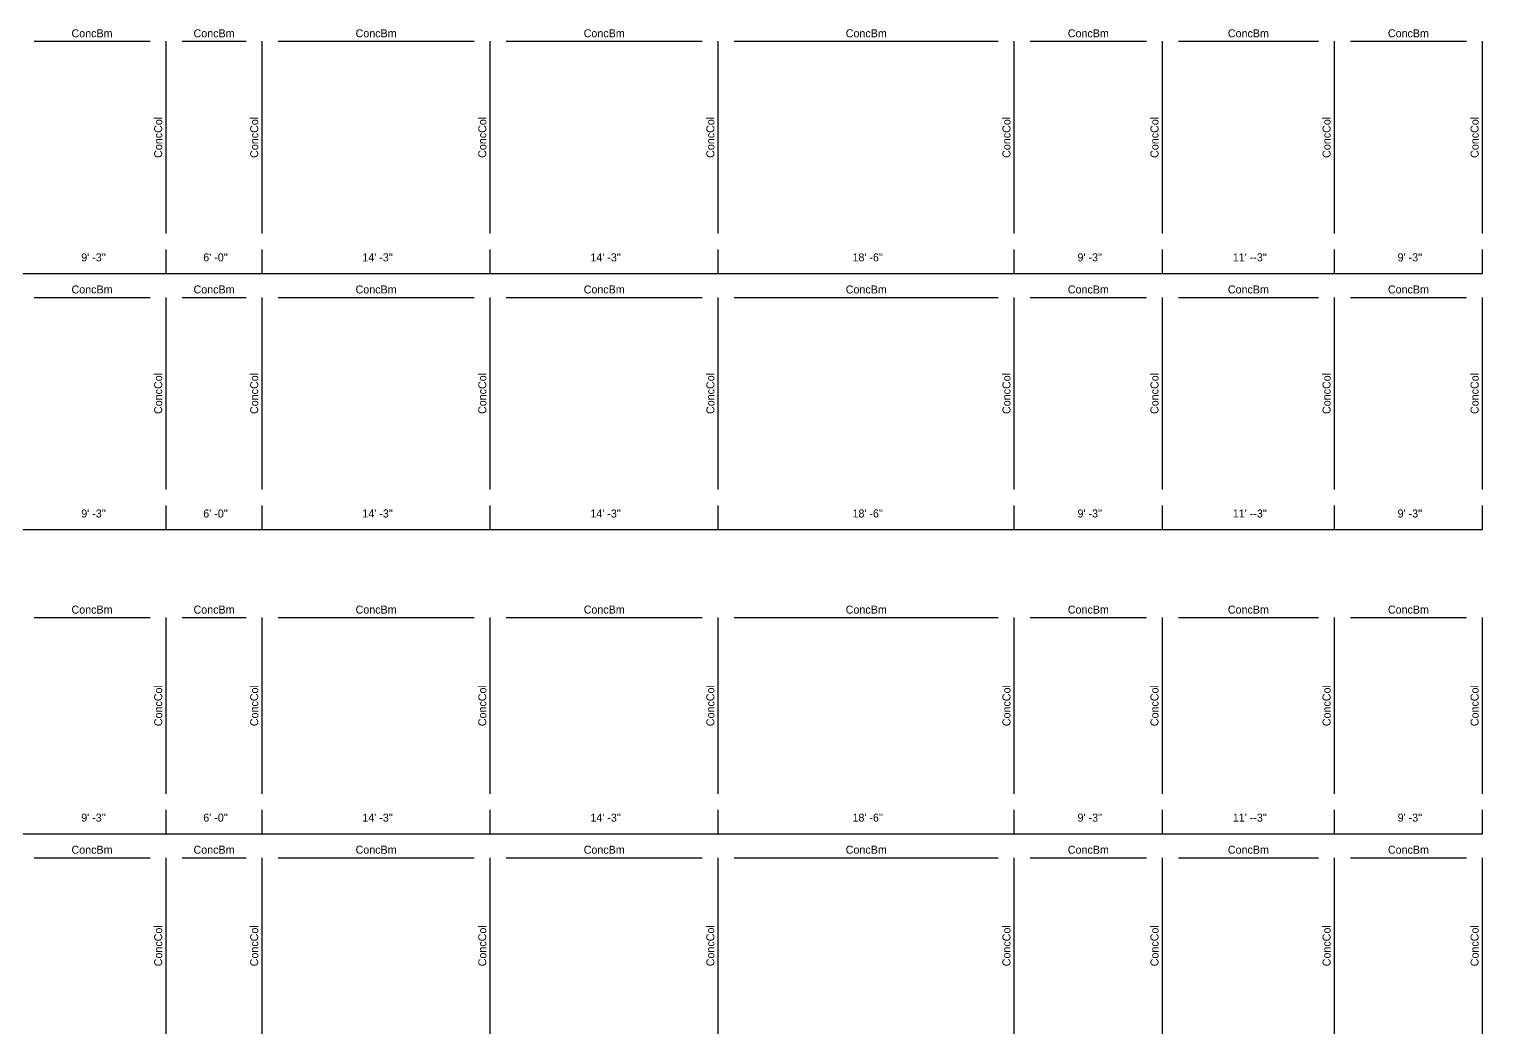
# Model space of a CAD drawing. Extents: x -38 to 2998, y -195 to 11529.
# Drawn here: x 995 to 2090, y 6168 to 6921 of the extents above; entities that cross this region are included whole.
import ezdxf
from ezdxf.enums import TextEntityAlignment as Align

# ---------------------------------------------------------------- set-up
doc = ezdxf.new("R2010")
doc.units = 0
doc.header["$MEASUREMENT"] = 0
doc.layers.get('0').update_dxf_attribs({"linetype": 'CONTINUOUS'})
for name, color, linetype in [('CENTERLINES', 7, 'CONTINUOUS'), ('DIMENSIONS', 4, 'CONTINUOUS'), ('TEXT', 5, 'CONTINUOUS')]:
    doc.layers.add(name, color=color, linetype=linetype)
doc.dimstyles.get("Standard").update_dxf_attribs({"dimtxt": 0.18, "dimasz": 0.18, "dimexe": 0.18, "dimexo": 0.0625, "dimgap": 0.09, "dimtad": 0, "dimtih": 1, "dimtoh": 1, "dimdec": 4, "dimzin": 0, "dimtxsty": 'STANDARD', "dimcen": 0.09, "dimazin": 3, "dimtfac": 1, "dimtdec": 4, "dimtofl": 0, "dimtmove": 0, "dimatfit": 3, "dimtolj": 1, "dimtzin": 0})

# ---------------------------------------------------------------- blocks, each defined once
blk = doc.blocks.new('*D7917')
at = {"color": 1, "linetype": 'BYBLOCK'}
for points in [[(991.8, 6550.8), (990.7, 6549.7), (983.3, 6542.3), (982.2, 6541.2)], [(1102.8, 6550.8), (1101.7, 6549.7), (1094.3, 6542.3), (1093.2, 6541.2)]]:
    blk.add_solid(points, dxfattribs=at)
at = {"layer": 'DIMENSIONS', "color": 9, "linetype": 'BYBLOCK'}
for p, q in [((987, 6546), (987, 6564)), ((1098, 6546), (1098, 6564))]:
    blk.add_line(p, q, dxfattribs=at)
at = {"layer": 'DIMENSIONS', "color": 0, "linetype": 'BYBLOCK'}
blk.add_line((987, 6546), (1098, 6546), dxfattribs=at)
at = {"layer": 'DIMENSIONS', "color": 0, "linetype": 'BYBLOCK', "insert": (1042.5, 6558), "char_height": 6, "attachment_point": 5}
blk.add_mtext("\\A1; 9' -3''", dxfattribs=at)
blk = doc.blocks.new('*D7918')
at = {"color": 1, "linetype": 'BYBLOCK'}
for points in [[(1102.8, 6550.8), (1101.7, 6549.7), (1094.3, 6542.3), (1093.2, 6541.2)], [(1174.8, 6550.8), (1173.7, 6549.7), (1166.3, 6542.3), (1165.2, 6541.2)]]:
    blk.add_solid(points, dxfattribs=at)
at = {"layer": 'DIMENSIONS', "color": 9, "linetype": 'BYBLOCK'}
for p, q in [((1098, 6546), (1098, 6564)), ((1170, 6546), (1170, 6564))]:
    blk.add_line(p, q, dxfattribs=at)
at = {"layer": 'DIMENSIONS', "color": 0, "linetype": 'BYBLOCK'}
blk.add_line((1098, 6546), (1170, 6546), dxfattribs=at)
at = {"layer": 'DIMENSIONS', "color": 0, "linetype": 'BYBLOCK', "insert": (1134, 6558), "char_height": 6, "attachment_point": 5}
blk.add_mtext("\\A1; 6' -0''", dxfattribs=at)
blk = doc.blocks.new('*D7919')
at = {"color": 1, "linetype": 'BYBLOCK'}
for points in [[(1174.8, 6550.8), (1173.7, 6549.7), (1166.3, 6542.3), (1165.2, 6541.2)], [(1345.8, 6550.8), (1344.7, 6549.7), (1337.3, 6542.3), (1336.2, 6541.2)]]:
    blk.add_solid(points, dxfattribs=at)
at = {"layer": 'DIMENSIONS', "color": 9, "linetype": 'BYBLOCK'}
for p, q in [((1170, 6546), (1170, 6564)), ((1341, 6546), (1341, 6564))]:
    blk.add_line(p, q, dxfattribs=at)
at = {"layer": 'DIMENSIONS', "color": 0, "linetype": 'BYBLOCK'}
blk.add_line((1170, 6546), (1341, 6546), dxfattribs=at)
at = {"layer": 'DIMENSIONS', "color": 0, "linetype": 'BYBLOCK', "insert": (1255.5, 6558), "char_height": 6, "attachment_point": 5}
blk.add_mtext("\\A1; 14' -3''", dxfattribs=at)
blk = doc.blocks.new('*D7920')
at = {"color": 1, "linetype": 'BYBLOCK'}
for points in [[(1345.8, 6550.8), (1344.7, 6549.7), (1337.3, 6542.3), (1336.2, 6541.2)], [(1516.8, 6550.8), (1515.7, 6549.7), (1508.3, 6542.3), (1507.2, 6541.2)]]:
    blk.add_solid(points, dxfattribs=at)
at = {"layer": 'DIMENSIONS', "color": 9, "linetype": 'BYBLOCK'}
for p, q in [((1341, 6546), (1341, 6564)), ((1512, 6546), (1512, 6564))]:
    blk.add_line(p, q, dxfattribs=at)
at = {"layer": 'DIMENSIONS', "color": 0, "linetype": 'BYBLOCK'}
blk.add_line((1341, 6546), (1512, 6546), dxfattribs=at)
at = {"layer": 'DIMENSIONS', "color": 0, "linetype": 'BYBLOCK', "insert": (1426.5, 6558), "char_height": 6, "attachment_point": 5}
blk.add_mtext("\\A1; 14' -3''", dxfattribs=at)
blk = doc.blocks.new('*D7921')
at = {"color": 1, "linetype": 'BYBLOCK'}
for points in [[(1516.8, 6550.8), (1515.7, 6549.7), (1508.3, 6542.3), (1507.2, 6541.2)], [(1738.8, 6550.8), (1737.7, 6549.7), (1730.3, 6542.3), (1729.2, 6541.2)]]:
    blk.add_solid(points, dxfattribs=at)
at = {"layer": 'DIMENSIONS', "color": 9, "linetype": 'BYBLOCK'}
for p, q in [((1512, 6546), (1512, 6564)), ((1734, 6546), (1734, 6564))]:
    blk.add_line(p, q, dxfattribs=at)
at = {"layer": 'DIMENSIONS', "color": 0, "linetype": 'BYBLOCK'}
blk.add_line((1512, 6546), (1734, 6546), dxfattribs=at)
at = {"layer": 'DIMENSIONS', "color": 0, "linetype": 'BYBLOCK', "insert": (1623, 6558), "char_height": 6, "attachment_point": 5}
blk.add_mtext("\\A1; 18' -6''", dxfattribs=at)
blk = doc.blocks.new('*D7922')
at = {"color": 1, "linetype": 'BYBLOCK'}
for points in [[(1738.8, 6550.8), (1737.7, 6549.7), (1730.3, 6542.3), (1729.2, 6541.2)], [(1849.8, 6550.8), (1848.7, 6549.7), (1841.3, 6542.3), (1840.2, 6541.2)]]:
    blk.add_solid(points, dxfattribs=at)
at = {"layer": 'DIMENSIONS', "color": 9, "linetype": 'BYBLOCK'}
for p, q in [((1734, 6546), (1734, 6564)), ((1845, 6546), (1845, 6564))]:
    blk.add_line(p, q, dxfattribs=at)
at = {"layer": 'DIMENSIONS', "color": 0, "linetype": 'BYBLOCK'}
blk.add_line((1734, 6546), (1845, 6546), dxfattribs=at)
at = {"layer": 'DIMENSIONS', "color": 0, "linetype": 'BYBLOCK', "insert": (1789.5, 6558), "char_height": 6, "attachment_point": 5}
blk.add_mtext("\\A1; 9' -3''", dxfattribs=at)
blk = doc.blocks.new('*D7923')
at = {"color": 1, "linetype": 'BYBLOCK'}
for points in [[(1849.8, 6550.8), (1848.7, 6549.7), (1841.3, 6542.3), (1840.2, 6541.2)], [(1978.8, 6550.8), (1977.7, 6549.7), (1970.3, 6542.3), (1969.2, 6541.2)]]:
    blk.add_solid(points, dxfattribs=at)
at = {"layer": 'DIMENSIONS', "color": 9, "linetype": 'BYBLOCK'}
for p, q in [((1845, 6546), (1845, 6564)), ((1974, 6546), (1974, 6564))]:
    blk.add_line(p, q, dxfattribs=at)
at = {"layer": 'DIMENSIONS', "color": 0, "linetype": 'BYBLOCK'}
blk.add_line((1845, 6546), (1974, 6546), dxfattribs=at)
at = {"layer": 'DIMENSIONS', "color": 0, "linetype": 'BYBLOCK', "insert": (1909.5, 6558), "char_height": 6, "attachment_point": 5}
blk.add_mtext("\\A1; 11' --3''", dxfattribs=at)
blk = doc.blocks.new('*D7924')
at = {"color": 1, "linetype": 'BYBLOCK'}
for points in [[(1978.8, 6550.8), (1977.7, 6549.7), (1970.3, 6542.3), (1969.2, 6541.2)], [(2089.8, 6550.8), (2088.7, 6549.7), (2081.3, 6542.3), (2080.2, 6541.2)]]:
    blk.add_solid(points, dxfattribs=at)
at = {"layer": 'DIMENSIONS', "color": 9, "linetype": 'BYBLOCK'}
for p, q in [((1974, 6546), (1974, 6564)), ((2085, 6546), (2085, 6564))]:
    blk.add_line(p, q, dxfattribs=at)
at = {"layer": 'DIMENSIONS', "color": 0, "linetype": 'BYBLOCK'}
blk.add_line((1974, 6546), (2085, 6546), dxfattribs=at)
at = {"layer": 'DIMENSIONS', "color": 0, "linetype": 'BYBLOCK', "insert": (2029.5, 6558), "char_height": 6, "attachment_point": 5}
blk.add_mtext("\\A1; 9' -3''", dxfattribs=at)
blk = doc.blocks.new('*D7933')
at = {"color": 1, "linetype": 'BYBLOCK'}
for points in [[(991.8, 6742.8), (990.7, 6741.7), (983.3, 6734.3), (982.2, 6733.2)], [(1102.8, 6742.8), (1101.7, 6741.7), (1094.3, 6734.3), (1093.2, 6733.2)]]:
    blk.add_solid(points, dxfattribs=at)
at = {"layer": 'DIMENSIONS', "color": 9, "linetype": 'BYBLOCK'}
for p, q in [((987, 6738), (987, 6756)), ((1098, 6738), (1098, 6756))]:
    blk.add_line(p, q, dxfattribs=at)
at = {"layer": 'DIMENSIONS', "color": 0, "linetype": 'BYBLOCK'}
blk.add_line((987, 6738), (1098, 6738), dxfattribs=at)
at = {"layer": 'DIMENSIONS', "color": 0, "linetype": 'BYBLOCK', "insert": (1042.5, 6750), "char_height": 6, "attachment_point": 5}
blk.add_mtext("\\A1; 9' -3''", dxfattribs=at)
blk = doc.blocks.new('*D7934')
at = {"color": 1, "linetype": 'BYBLOCK'}
for points in [[(1102.8, 6742.8), (1101.7, 6741.7), (1094.3, 6734.3), (1093.2, 6733.2)], [(1174.8, 6742.8), (1173.7, 6741.7), (1166.3, 6734.3), (1165.2, 6733.2)]]:
    blk.add_solid(points, dxfattribs=at)
at = {"layer": 'DIMENSIONS', "color": 9, "linetype": 'BYBLOCK'}
for p, q in [((1098, 6738), (1098, 6756)), ((1170, 6738), (1170, 6756))]:
    blk.add_line(p, q, dxfattribs=at)
at = {"layer": 'DIMENSIONS', "color": 0, "linetype": 'BYBLOCK'}
blk.add_line((1098, 6738), (1170, 6738), dxfattribs=at)
at = {"layer": 'DIMENSIONS', "color": 0, "linetype": 'BYBLOCK', "insert": (1134, 6750), "char_height": 6, "attachment_point": 5}
blk.add_mtext("\\A1; 6' -0''", dxfattribs=at)
blk = doc.blocks.new('*D7935')
at = {"color": 1, "linetype": 'BYBLOCK'}
for points in [[(1174.8, 6742.8), (1173.7, 6741.7), (1166.3, 6734.3), (1165.2, 6733.2)], [(1345.8, 6742.8), (1344.7, 6741.7), (1337.3, 6734.3), (1336.2, 6733.2)]]:
    blk.add_solid(points, dxfattribs=at)
at = {"layer": 'DIMENSIONS', "color": 9, "linetype": 'BYBLOCK'}
for p, q in [((1170, 6738), (1170, 6756)), ((1341, 6738), (1341, 6756))]:
    blk.add_line(p, q, dxfattribs=at)
at = {"layer": 'DIMENSIONS', "color": 0, "linetype": 'BYBLOCK'}
blk.add_line((1170, 6738), (1341, 6738), dxfattribs=at)
at = {"layer": 'DIMENSIONS', "color": 0, "linetype": 'BYBLOCK', "insert": (1255.5, 6750), "char_height": 6, "attachment_point": 5}
blk.add_mtext("\\A1; 14' -3''", dxfattribs=at)
blk = doc.blocks.new('*D7936')
at = {"color": 1, "linetype": 'BYBLOCK'}
for points in [[(1345.8, 6742.8), (1344.7, 6741.7), (1337.3, 6734.3), (1336.2, 6733.2)], [(1516.8, 6742.8), (1515.7, 6741.7), (1508.3, 6734.3), (1507.2, 6733.2)]]:
    blk.add_solid(points, dxfattribs=at)
at = {"layer": 'DIMENSIONS', "color": 9, "linetype": 'BYBLOCK'}
for p, q in [((1341, 6738), (1341, 6756)), ((1512, 6738), (1512, 6756))]:
    blk.add_line(p, q, dxfattribs=at)
at = {"layer": 'DIMENSIONS', "color": 0, "linetype": 'BYBLOCK'}
blk.add_line((1341, 6738), (1512, 6738), dxfattribs=at)
at = {"layer": 'DIMENSIONS', "color": 0, "linetype": 'BYBLOCK', "insert": (1426.5, 6750), "char_height": 6, "attachment_point": 5}
blk.add_mtext("\\A1; 14' -3''", dxfattribs=at)
blk = doc.blocks.new('*D7937')
at = {"color": 1, "linetype": 'BYBLOCK'}
for points in [[(1516.8, 6742.8), (1515.7, 6741.7), (1508.3, 6734.3), (1507.2, 6733.2)], [(1738.8, 6742.8), (1737.7, 6741.7), (1730.3, 6734.3), (1729.2, 6733.2)]]:
    blk.add_solid(points, dxfattribs=at)
at = {"layer": 'DIMENSIONS', "color": 9, "linetype": 'BYBLOCK'}
for p, q in [((1512, 6738), (1512, 6756)), ((1734, 6738), (1734, 6756))]:
    blk.add_line(p, q, dxfattribs=at)
at = {"layer": 'DIMENSIONS', "color": 0, "linetype": 'BYBLOCK'}
blk.add_line((1512, 6738), (1734, 6738), dxfattribs=at)
at = {"layer": 'DIMENSIONS', "color": 0, "linetype": 'BYBLOCK', "insert": (1623, 6750), "char_height": 6, "attachment_point": 5}
blk.add_mtext("\\A1; 18' -6''", dxfattribs=at)
blk = doc.blocks.new('*D7938')
at = {"color": 1, "linetype": 'BYBLOCK'}
for points in [[(1738.8, 6742.8), (1737.7, 6741.7), (1730.3, 6734.3), (1729.2, 6733.2)], [(1849.8, 6742.8), (1848.7, 6741.7), (1841.3, 6734.3), (1840.2, 6733.2)]]:
    blk.add_solid(points, dxfattribs=at)
at = {"layer": 'DIMENSIONS', "color": 9, "linetype": 'BYBLOCK'}
for p, q in [((1734, 6738), (1734, 6756)), ((1845, 6738), (1845, 6756))]:
    blk.add_line(p, q, dxfattribs=at)
at = {"layer": 'DIMENSIONS', "color": 0, "linetype": 'BYBLOCK'}
blk.add_line((1734, 6738), (1845, 6738), dxfattribs=at)
at = {"layer": 'DIMENSIONS', "color": 0, "linetype": 'BYBLOCK', "insert": (1789.5, 6750), "char_height": 6, "attachment_point": 5}
blk.add_mtext("\\A1; 9' -3''", dxfattribs=at)
blk = doc.blocks.new('*D7939')
at = {"color": 1, "linetype": 'BYBLOCK'}
for points in [[(1849.8, 6742.8), (1848.7, 6741.7), (1841.3, 6734.3), (1840.2, 6733.2)], [(1978.8, 6742.8), (1977.7, 6741.7), (1970.3, 6734.3), (1969.2, 6733.2)]]:
    blk.add_solid(points, dxfattribs=at)
at = {"layer": 'DIMENSIONS', "color": 9, "linetype": 'BYBLOCK'}
for p, q in [((1845, 6738), (1845, 6756)), ((1974, 6738), (1974, 6756))]:
    blk.add_line(p, q, dxfattribs=at)
at = {"layer": 'DIMENSIONS', "color": 0, "linetype": 'BYBLOCK'}
blk.add_line((1845, 6738), (1974, 6738), dxfattribs=at)
at = {"layer": 'DIMENSIONS', "color": 0, "linetype": 'BYBLOCK', "insert": (1909.5, 6750), "char_height": 6, "attachment_point": 5}
blk.add_mtext("\\A1; 11' --3''", dxfattribs=at)
blk = doc.blocks.new('*D7940')
at = {"color": 1, "linetype": 'BYBLOCK'}
for points in [[(1978.8, 6742.8), (1977.7, 6741.7), (1970.3, 6734.3), (1969.2, 6733.2)], [(2089.8, 6742.8), (2088.7, 6741.7), (2081.3, 6734.3), (2080.2, 6733.2)]]:
    blk.add_solid(points, dxfattribs=at)
at = {"layer": 'DIMENSIONS', "color": 9, "linetype": 'BYBLOCK'}
for p, q in [((1974, 6738), (1974, 6756)), ((2085, 6738), (2085, 6756))]:
    blk.add_line(p, q, dxfattribs=at)
at = {"layer": 'DIMENSIONS', "color": 0, "linetype": 'BYBLOCK'}
blk.add_line((1974, 6738), (2085, 6738), dxfattribs=at)
at = {"layer": 'DIMENSIONS', "color": 0, "linetype": 'BYBLOCK', "insert": (2029.5, 6750), "char_height": 6, "attachment_point": 5}
blk.add_mtext("\\A1; 9' -3''", dxfattribs=at)
blk = doc.blocks.new('*D8403')
at = {"color": 1, "linetype": 'BYBLOCK'}
for points in [[(991.8, 6322.8), (990.7, 6321.7), (983.3, 6314.3), (982.2, 6313.2)], [(1102.8, 6322.8), (1101.7, 6321.7), (1094.3, 6314.3), (1093.2, 6313.2)]]:
    blk.add_solid(points, dxfattribs=at)
at = {"layer": 'DIMENSIONS', "color": 9, "linetype": 'BYBLOCK'}
for p, q in [((987, 6318), (987, 6336)), ((1098, 6318), (1098, 6336))]:
    blk.add_line(p, q, dxfattribs=at)
at = {"layer": 'DIMENSIONS', "color": 0, "linetype": 'BYBLOCK'}
blk.add_line((987, 6318), (1098, 6318), dxfattribs=at)
at = {"layer": 'DIMENSIONS', "color": 0, "linetype": 'BYBLOCK', "insert": (1042.5, 6330), "char_height": 6, "attachment_point": 5}
blk.add_mtext("\\A1; 9' -3''", dxfattribs=at)
blk = doc.blocks.new('*D8404')
at = {"color": 1, "linetype": 'BYBLOCK'}
for points in [[(1102.8, 6322.8), (1101.7, 6321.7), (1094.3, 6314.3), (1093.2, 6313.2)], [(1174.8, 6322.8), (1173.7, 6321.7), (1166.3, 6314.3), (1165.2, 6313.2)]]:
    blk.add_solid(points, dxfattribs=at)
at = {"layer": 'DIMENSIONS', "color": 9, "linetype": 'BYBLOCK'}
for p, q in [((1098, 6318), (1098, 6336)), ((1170, 6318), (1170, 6336))]:
    blk.add_line(p, q, dxfattribs=at)
at = {"layer": 'DIMENSIONS', "color": 0, "linetype": 'BYBLOCK'}
blk.add_line((1098, 6318), (1170, 6318), dxfattribs=at)
at = {"layer": 'DIMENSIONS', "color": 0, "linetype": 'BYBLOCK', "insert": (1134, 6330), "char_height": 6, "attachment_point": 5}
blk.add_mtext("\\A1; 6' -0''", dxfattribs=at)
blk = doc.blocks.new('*D8405')
at = {"color": 1, "linetype": 'BYBLOCK'}
for points in [[(1174.8, 6322.8), (1173.7, 6321.7), (1166.3, 6314.3), (1165.2, 6313.2)], [(1345.8, 6322.8), (1344.7, 6321.7), (1337.3, 6314.3), (1336.2, 6313.2)]]:
    blk.add_solid(points, dxfattribs=at)
at = {"layer": 'DIMENSIONS', "color": 9, "linetype": 'BYBLOCK'}
for p, q in [((1170, 6318), (1170, 6336)), ((1341, 6318), (1341, 6336))]:
    blk.add_line(p, q, dxfattribs=at)
at = {"layer": 'DIMENSIONS', "color": 0, "linetype": 'BYBLOCK'}
blk.add_line((1170, 6318), (1341, 6318), dxfattribs=at)
at = {"layer": 'DIMENSIONS', "color": 0, "linetype": 'BYBLOCK', "insert": (1255.5, 6330), "char_height": 6, "attachment_point": 5}
blk.add_mtext("\\A1; 14' -3''", dxfattribs=at)
blk = doc.blocks.new('*D8406')
at = {"color": 1, "linetype": 'BYBLOCK'}
for points in [[(1345.8, 6322.8), (1344.7, 6321.7), (1337.3, 6314.3), (1336.2, 6313.2)], [(1516.8, 6322.8), (1515.7, 6321.7), (1508.3, 6314.3), (1507.2, 6313.2)]]:
    blk.add_solid(points, dxfattribs=at)
at = {"layer": 'DIMENSIONS', "color": 9, "linetype": 'BYBLOCK'}
for p, q in [((1341, 6318), (1341, 6336)), ((1512, 6318), (1512, 6336))]:
    blk.add_line(p, q, dxfattribs=at)
at = {"layer": 'DIMENSIONS', "color": 0, "linetype": 'BYBLOCK'}
blk.add_line((1341, 6318), (1512, 6318), dxfattribs=at)
at = {"layer": 'DIMENSIONS', "color": 0, "linetype": 'BYBLOCK', "insert": (1426.5, 6330), "char_height": 6, "attachment_point": 5}
blk.add_mtext("\\A1; 14' -3''", dxfattribs=at)
blk = doc.blocks.new('*D8407')
at = {"color": 1, "linetype": 'BYBLOCK'}
for points in [[(1516.8, 6322.8), (1515.7, 6321.7), (1508.3, 6314.3), (1507.2, 6313.2)], [(1738.8, 6322.8), (1737.7, 6321.7), (1730.3, 6314.3), (1729.2, 6313.2)]]:
    blk.add_solid(points, dxfattribs=at)
at = {"layer": 'DIMENSIONS', "color": 9, "linetype": 'BYBLOCK'}
for p, q in [((1512, 6318), (1512, 6336)), ((1734, 6318), (1734, 6336))]:
    blk.add_line(p, q, dxfattribs=at)
at = {"layer": 'DIMENSIONS', "color": 0, "linetype": 'BYBLOCK'}
blk.add_line((1512, 6318), (1734, 6318), dxfattribs=at)
at = {"layer": 'DIMENSIONS', "color": 0, "linetype": 'BYBLOCK', "insert": (1623, 6330), "char_height": 6, "attachment_point": 5}
blk.add_mtext("\\A1; 18' -6''", dxfattribs=at)
blk = doc.blocks.new('*D8408')
at = {"color": 1, "linetype": 'BYBLOCK'}
for points in [[(1738.8, 6322.8), (1737.7, 6321.7), (1730.3, 6314.3), (1729.2, 6313.2)], [(1849.8, 6322.8), (1848.7, 6321.7), (1841.3, 6314.3), (1840.2, 6313.2)]]:
    blk.add_solid(points, dxfattribs=at)
at = {"layer": 'DIMENSIONS', "color": 9, "linetype": 'BYBLOCK'}
for p, q in [((1734, 6318), (1734, 6336)), ((1845, 6318), (1845, 6336))]:
    blk.add_line(p, q, dxfattribs=at)
at = {"layer": 'DIMENSIONS', "color": 0, "linetype": 'BYBLOCK'}
blk.add_line((1734, 6318), (1845, 6318), dxfattribs=at)
at = {"layer": 'DIMENSIONS', "color": 0, "linetype": 'BYBLOCK', "insert": (1789.5, 6330), "char_height": 6, "attachment_point": 5}
blk.add_mtext("\\A1; 9' -3''", dxfattribs=at)
blk = doc.blocks.new('*D8409')
at = {"color": 1, "linetype": 'BYBLOCK'}
for points in [[(1849.8, 6322.8), (1848.7, 6321.7), (1841.3, 6314.3), (1840.2, 6313.2)], [(1978.8, 6322.8), (1977.7, 6321.7), (1970.3, 6314.3), (1969.2, 6313.2)]]:
    blk.add_solid(points, dxfattribs=at)
at = {"layer": 'DIMENSIONS', "color": 9, "linetype": 'BYBLOCK'}
for p, q in [((1845, 6318), (1845, 6336)), ((1974, 6318), (1974, 6336))]:
    blk.add_line(p, q, dxfattribs=at)
at = {"layer": 'DIMENSIONS', "color": 0, "linetype": 'BYBLOCK'}
blk.add_line((1845, 6318), (1974, 6318), dxfattribs=at)
at = {"layer": 'DIMENSIONS', "color": 0, "linetype": 'BYBLOCK', "insert": (1909.5, 6330), "char_height": 6, "attachment_point": 5}
blk.add_mtext("\\A1; 11' --3''", dxfattribs=at)
blk = doc.blocks.new('*D8410')
at = {"color": 1, "linetype": 'BYBLOCK'}
for points in [[(1978.8, 6322.8), (1977.7, 6321.7), (1970.3, 6314.3), (1969.2, 6313.2)], [(2089.8, 6322.8), (2088.7, 6321.7), (2081.3, 6314.3), (2080.2, 6313.2)]]:
    blk.add_solid(points, dxfattribs=at)
at = {"layer": 'DIMENSIONS', "color": 9, "linetype": 'BYBLOCK'}
for p, q in [((1974, 6318), (1974, 6336)), ((2085, 6318), (2085, 6336))]:
    blk.add_line(p, q, dxfattribs=at)
at = {"layer": 'DIMENSIONS', "color": 0, "linetype": 'BYBLOCK'}
blk.add_line((1974, 6318), (2085, 6318), dxfattribs=at)
at = {"layer": 'DIMENSIONS', "color": 0, "linetype": 'BYBLOCK', "insert": (2029.5, 6330), "char_height": 6, "attachment_point": 5}
blk.add_mtext("\\A1; 9' -3''", dxfattribs=at)
blk = doc.blocks.new('*D8873')
at = {"color": 1, "linetype": 'BYBLOCK'}
for points in [[(991.8, 6322.8), (990.7, 6321.7), (983.3, 6314.3), (982.2, 6313.2)], [(1102.8, 6322.8), (1101.7, 6321.7), (1094.3, 6314.3), (1093.2, 6313.2)]]:
    blk.add_solid(points, dxfattribs=at)
at = {"layer": 'DIMENSIONS', "color": 9, "linetype": 'BYBLOCK'}
for p, q in [((987, 6318), (987, 6336)), ((1098, 6318), (1098, 6336))]:
    blk.add_line(p, q, dxfattribs=at)
at = {"layer": 'DIMENSIONS', "color": 0, "linetype": 'BYBLOCK'}
blk.add_line((987, 6318), (1098, 6318), dxfattribs=at)
at = {"layer": 'DIMENSIONS', "color": 0, "linetype": 'BYBLOCK', "insert": (1042.5, 6330), "char_height": 6, "attachment_point": 5}
blk.add_mtext("\\A1; 9' -3''", dxfattribs=at)
blk = doc.blocks.new('*D8874')
at = {"color": 1, "linetype": 'BYBLOCK'}
for points in [[(1102.8, 6322.8), (1101.7, 6321.7), (1094.3, 6314.3), (1093.2, 6313.2)], [(1174.8, 6322.8), (1173.7, 6321.7), (1166.3, 6314.3), (1165.2, 6313.2)]]:
    blk.add_solid(points, dxfattribs=at)
at = {"layer": 'DIMENSIONS', "color": 9, "linetype": 'BYBLOCK'}
for p, q in [((1098, 6318), (1098, 6336)), ((1170, 6318), (1170, 6336))]:
    blk.add_line(p, q, dxfattribs=at)
at = {"layer": 'DIMENSIONS', "color": 0, "linetype": 'BYBLOCK'}
blk.add_line((1098, 6318), (1170, 6318), dxfattribs=at)
at = {"layer": 'DIMENSIONS', "color": 0, "linetype": 'BYBLOCK', "insert": (1134, 6330), "char_height": 6, "attachment_point": 5}
blk.add_mtext("\\A1; 6' -0''", dxfattribs=at)
blk = doc.blocks.new('*D8875')
at = {"color": 1, "linetype": 'BYBLOCK'}
for points in [[(1174.8, 6322.8), (1173.7, 6321.7), (1166.3, 6314.3), (1165.2, 6313.2)], [(1345.8, 6322.8), (1344.7, 6321.7), (1337.3, 6314.3), (1336.2, 6313.2)]]:
    blk.add_solid(points, dxfattribs=at)
at = {"layer": 'DIMENSIONS', "color": 9, "linetype": 'BYBLOCK'}
for p, q in [((1170, 6318), (1170, 6336)), ((1341, 6318), (1341, 6336))]:
    blk.add_line(p, q, dxfattribs=at)
at = {"layer": 'DIMENSIONS', "color": 0, "linetype": 'BYBLOCK'}
blk.add_line((1170, 6318), (1341, 6318), dxfattribs=at)
at = {"layer": 'DIMENSIONS', "color": 0, "linetype": 'BYBLOCK', "insert": (1255.5, 6330), "char_height": 6, "attachment_point": 5}
blk.add_mtext("\\A1; 14' -3''", dxfattribs=at)
blk = doc.blocks.new('*D8876')
at = {"color": 1, "linetype": 'BYBLOCK'}
for points in [[(1345.8, 6322.8), (1344.7, 6321.7), (1337.3, 6314.3), (1336.2, 6313.2)], [(1516.8, 6322.8), (1515.7, 6321.7), (1508.3, 6314.3), (1507.2, 6313.2)]]:
    blk.add_solid(points, dxfattribs=at)
at = {"layer": 'DIMENSIONS', "color": 9, "linetype": 'BYBLOCK'}
for p, q in [((1341, 6318), (1341, 6336)), ((1512, 6318), (1512, 6336))]:
    blk.add_line(p, q, dxfattribs=at)
at = {"layer": 'DIMENSIONS', "color": 0, "linetype": 'BYBLOCK'}
blk.add_line((1341, 6318), (1512, 6318), dxfattribs=at)
at = {"layer": 'DIMENSIONS', "color": 0, "linetype": 'BYBLOCK', "insert": (1426.5, 6330), "char_height": 6, "attachment_point": 5}
blk.add_mtext("\\A1; 14' -3''", dxfattribs=at)
blk = doc.blocks.new('*D8877')
at = {"color": 1, "linetype": 'BYBLOCK'}
for points in [[(1516.8, 6322.8), (1515.7, 6321.7), (1508.3, 6314.3), (1507.2, 6313.2)], [(1738.8, 6322.8), (1737.7, 6321.7), (1730.3, 6314.3), (1729.2, 6313.2)]]:
    blk.add_solid(points, dxfattribs=at)
at = {"layer": 'DIMENSIONS', "color": 9, "linetype": 'BYBLOCK'}
for p, q in [((1512, 6318), (1512, 6336)), ((1734, 6318), (1734, 6336))]:
    blk.add_line(p, q, dxfattribs=at)
at = {"layer": 'DIMENSIONS', "color": 0, "linetype": 'BYBLOCK'}
blk.add_line((1512, 6318), (1734, 6318), dxfattribs=at)
at = {"layer": 'DIMENSIONS', "color": 0, "linetype": 'BYBLOCK', "insert": (1623, 6330), "char_height": 6, "attachment_point": 5}
blk.add_mtext("\\A1; 18' -6''", dxfattribs=at)
blk = doc.blocks.new('*D8878')
at = {"color": 1, "linetype": 'BYBLOCK'}
for points in [[(1738.8, 6322.8), (1737.7, 6321.7), (1730.3, 6314.3), (1729.2, 6313.2)], [(1849.8, 6322.8), (1848.7, 6321.7), (1841.3, 6314.3), (1840.2, 6313.2)]]:
    blk.add_solid(points, dxfattribs=at)
at = {"layer": 'DIMENSIONS', "color": 9, "linetype": 'BYBLOCK'}
for p, q in [((1734, 6318), (1734, 6336)), ((1845, 6318), (1845, 6336))]:
    blk.add_line(p, q, dxfattribs=at)
at = {"layer": 'DIMENSIONS', "color": 0, "linetype": 'BYBLOCK'}
blk.add_line((1734, 6318), (1845, 6318), dxfattribs=at)
at = {"layer": 'DIMENSIONS', "color": 0, "linetype": 'BYBLOCK', "insert": (1789.5, 6330), "char_height": 6, "attachment_point": 5}
blk.add_mtext("\\A1; 9' -3''", dxfattribs=at)
blk = doc.blocks.new('*D8879')
at = {"color": 1, "linetype": 'BYBLOCK'}
for points in [[(1849.8, 6322.8), (1848.7, 6321.7), (1841.3, 6314.3), (1840.2, 6313.2)], [(1978.8, 6322.8), (1977.7, 6321.7), (1970.3, 6314.3), (1969.2, 6313.2)]]:
    blk.add_solid(points, dxfattribs=at)
at = {"layer": 'DIMENSIONS', "color": 9, "linetype": 'BYBLOCK'}
for p, q in [((1845, 6318), (1845, 6336)), ((1974, 6318), (1974, 6336))]:
    blk.add_line(p, q, dxfattribs=at)
at = {"layer": 'DIMENSIONS', "color": 0, "linetype": 'BYBLOCK'}
blk.add_line((1845, 6318), (1974, 6318), dxfattribs=at)
at = {"layer": 'DIMENSIONS', "color": 0, "linetype": 'BYBLOCK', "insert": (1909.5, 6330), "char_height": 6, "attachment_point": 5}
blk.add_mtext("\\A1; 11' --3''", dxfattribs=at)
blk = doc.blocks.new('*D8880')
at = {"color": 1, "linetype": 'BYBLOCK'}
for points in [[(1978.8, 6322.8), (1977.7, 6321.7), (1970.3, 6314.3), (1969.2, 6313.2)], [(2089.8, 6322.8), (2088.7, 6321.7), (2081.3, 6314.3), (2080.2, 6313.2)]]:
    blk.add_solid(points, dxfattribs=at)
at = {"layer": 'DIMENSIONS', "color": 9, "linetype": 'BYBLOCK'}
for p, q in [((1974, 6318), (1974, 6336)), ((2085, 6318), (2085, 6336))]:
    blk.add_line(p, q, dxfattribs=at)
at = {"layer": 'DIMENSIONS', "color": 0, "linetype": 'BYBLOCK'}
blk.add_line((1974, 6318), (2085, 6318), dxfattribs=at)
at = {"layer": 'DIMENSIONS', "color": 0, "linetype": 'BYBLOCK', "insert": (2029.5, 6330), "char_height": 6, "attachment_point": 5}
blk.add_mtext("\\A1; 9' -3''", dxfattribs=at)
blk = doc.blocks.new('*D9343')
at = {"color": 1, "linetype": 'BYBLOCK'}
for points in [[(991.8, 6322.8), (990.7, 6321.7), (983.3, 6314.3), (982.2, 6313.2)], [(1102.8, 6322.8), (1101.7, 6321.7), (1094.3, 6314.3), (1093.2, 6313.2)]]:
    blk.add_solid(points, dxfattribs=at)
at = {"layer": 'DIMENSIONS', "color": 9, "linetype": 'BYBLOCK'}
for p, q in [((987, 6318), (987, 6336)), ((1098, 6318), (1098, 6336))]:
    blk.add_line(p, q, dxfattribs=at)
at = {"layer": 'DIMENSIONS', "color": 0, "linetype": 'BYBLOCK'}
blk.add_line((987, 6318), (1098, 6318), dxfattribs=at)
at = {"layer": 'DIMENSIONS', "color": 0, "linetype": 'BYBLOCK', "insert": (1042.5, 6330), "char_height": 6, "attachment_point": 5}
blk.add_mtext("\\A1; 9' -3''", dxfattribs=at)
blk = doc.blocks.new('*D9344')
at = {"color": 1, "linetype": 'BYBLOCK'}
for points in [[(1102.8, 6322.8), (1101.7, 6321.7), (1094.3, 6314.3), (1093.2, 6313.2)], [(1174.8, 6322.8), (1173.7, 6321.7), (1166.3, 6314.3), (1165.2, 6313.2)]]:
    blk.add_solid(points, dxfattribs=at)
at = {"layer": 'DIMENSIONS', "color": 9, "linetype": 'BYBLOCK'}
for p, q in [((1098, 6318), (1098, 6336)), ((1170, 6318), (1170, 6336))]:
    blk.add_line(p, q, dxfattribs=at)
at = {"layer": 'DIMENSIONS', "color": 0, "linetype": 'BYBLOCK'}
blk.add_line((1098, 6318), (1170, 6318), dxfattribs=at)
at = {"layer": 'DIMENSIONS', "color": 0, "linetype": 'BYBLOCK', "insert": (1134, 6330), "char_height": 6, "attachment_point": 5}
blk.add_mtext("\\A1; 6' -0''", dxfattribs=at)
blk = doc.blocks.new('*D9345')
at = {"color": 1, "linetype": 'BYBLOCK'}
for points in [[(1174.8, 6322.8), (1173.7, 6321.7), (1166.3, 6314.3), (1165.2, 6313.2)], [(1345.8, 6322.8), (1344.7, 6321.7), (1337.3, 6314.3), (1336.2, 6313.2)]]:
    blk.add_solid(points, dxfattribs=at)
at = {"layer": 'DIMENSIONS', "color": 9, "linetype": 'BYBLOCK'}
for p, q in [((1170, 6318), (1170, 6336)), ((1341, 6318), (1341, 6336))]:
    blk.add_line(p, q, dxfattribs=at)
at = {"layer": 'DIMENSIONS', "color": 0, "linetype": 'BYBLOCK'}
blk.add_line((1170, 6318), (1341, 6318), dxfattribs=at)
at = {"layer": 'DIMENSIONS', "color": 0, "linetype": 'BYBLOCK', "insert": (1255.5, 6330), "char_height": 6, "attachment_point": 5}
blk.add_mtext("\\A1; 14' -3''", dxfattribs=at)
blk = doc.blocks.new('*D9346')
at = {"color": 1, "linetype": 'BYBLOCK'}
for points in [[(1345.8, 6322.8), (1344.7, 6321.7), (1337.3, 6314.3), (1336.2, 6313.2)], [(1516.8, 6322.8), (1515.7, 6321.7), (1508.3, 6314.3), (1507.2, 6313.2)]]:
    blk.add_solid(points, dxfattribs=at)
at = {"layer": 'DIMENSIONS', "color": 9, "linetype": 'BYBLOCK'}
for p, q in [((1341, 6318), (1341, 6336)), ((1512, 6318), (1512, 6336))]:
    blk.add_line(p, q, dxfattribs=at)
at = {"layer": 'DIMENSIONS', "color": 0, "linetype": 'BYBLOCK'}
blk.add_line((1341, 6318), (1512, 6318), dxfattribs=at)
at = {"layer": 'DIMENSIONS', "color": 0, "linetype": 'BYBLOCK', "insert": (1426.5, 6330), "char_height": 6, "attachment_point": 5}
blk.add_mtext("\\A1; 14' -3''", dxfattribs=at)
blk = doc.blocks.new('*D9347')
at = {"color": 1, "linetype": 'BYBLOCK'}
for points in [[(1516.8, 6322.8), (1515.7, 6321.7), (1508.3, 6314.3), (1507.2, 6313.2)], [(1738.8, 6322.8), (1737.7, 6321.7), (1730.3, 6314.3), (1729.2, 6313.2)]]:
    blk.add_solid(points, dxfattribs=at)
at = {"layer": 'DIMENSIONS', "color": 9, "linetype": 'BYBLOCK'}
for p, q in [((1512, 6318), (1512, 6336)), ((1734, 6318), (1734, 6336))]:
    blk.add_line(p, q, dxfattribs=at)
at = {"layer": 'DIMENSIONS', "color": 0, "linetype": 'BYBLOCK'}
blk.add_line((1512, 6318), (1734, 6318), dxfattribs=at)
at = {"layer": 'DIMENSIONS', "color": 0, "linetype": 'BYBLOCK', "insert": (1623, 6330), "char_height": 6, "attachment_point": 5}
blk.add_mtext("\\A1; 18' -6''", dxfattribs=at)
blk = doc.blocks.new('*D9348')
at = {"color": 1, "linetype": 'BYBLOCK'}
for points in [[(1738.8, 6322.8), (1737.7, 6321.7), (1730.3, 6314.3), (1729.2, 6313.2)], [(1849.8, 6322.8), (1848.7, 6321.7), (1841.3, 6314.3), (1840.2, 6313.2)]]:
    blk.add_solid(points, dxfattribs=at)
at = {"layer": 'DIMENSIONS', "color": 9, "linetype": 'BYBLOCK'}
for p, q in [((1734, 6318), (1734, 6336)), ((1845, 6318), (1845, 6336))]:
    blk.add_line(p, q, dxfattribs=at)
at = {"layer": 'DIMENSIONS', "color": 0, "linetype": 'BYBLOCK'}
blk.add_line((1734, 6318), (1845, 6318), dxfattribs=at)
at = {"layer": 'DIMENSIONS', "color": 0, "linetype": 'BYBLOCK', "insert": (1789.5, 6330), "char_height": 6, "attachment_point": 5}
blk.add_mtext("\\A1; 9' -3''", dxfattribs=at)
blk = doc.blocks.new('*D9349')
at = {"color": 1, "linetype": 'BYBLOCK'}
for points in [[(1849.8, 6322.8), (1848.7, 6321.7), (1841.3, 6314.3), (1840.2, 6313.2)], [(1978.8, 6322.8), (1977.7, 6321.7), (1970.3, 6314.3), (1969.2, 6313.2)]]:
    blk.add_solid(points, dxfattribs=at)
at = {"layer": 'DIMENSIONS', "color": 9, "linetype": 'BYBLOCK'}
for p, q in [((1845, 6318), (1845, 6336)), ((1974, 6318), (1974, 6336))]:
    blk.add_line(p, q, dxfattribs=at)
at = {"layer": 'DIMENSIONS', "color": 0, "linetype": 'BYBLOCK'}
blk.add_line((1845, 6318), (1974, 6318), dxfattribs=at)
at = {"layer": 'DIMENSIONS', "color": 0, "linetype": 'BYBLOCK', "insert": (1909.5, 6330), "char_height": 6, "attachment_point": 5}
blk.add_mtext("\\A1; 11' --3''", dxfattribs=at)
blk = doc.blocks.new('*D9350')
at = {"color": 1, "linetype": 'BYBLOCK'}
for points in [[(1978.8, 6322.8), (1977.7, 6321.7), (1970.3, 6314.3), (1969.2, 6313.2)], [(2089.8, 6322.8), (2088.7, 6321.7), (2081.3, 6314.3), (2080.2, 6313.2)]]:
    blk.add_solid(points, dxfattribs=at)
at = {"layer": 'DIMENSIONS', "color": 9, "linetype": 'BYBLOCK'}
for p, q in [((1974, 6318), (1974, 6336)), ((2085, 6318), (2085, 6336))]:
    blk.add_line(p, q, dxfattribs=at)
at = {"layer": 'DIMENSIONS', "color": 0, "linetype": 'BYBLOCK'}
blk.add_line((1974, 6318), (2085, 6318), dxfattribs=at)
at = {"layer": 'DIMENSIONS', "color": 0, "linetype": 'BYBLOCK', "insert": (2029.5, 6330), "char_height": 6, "attachment_point": 5}
blk.add_mtext("\\A1; 9' -3''", dxfattribs=at)

msp = doc.modelspace()

# ---------------------------------------------------------------- linework, layer by layer
at = {"layer": 'CENTERLINES', "color": 0, "linetype": 'CONTINUOUS'}
for p, q in [((999, 6912), (1086, 6912)), ((1098, 6768), (1098, 6912)), ((1110, 6912), (1158, 6912)), ((1170, 6768), (1170, 6912)), ((1182, 6912), (1329, 6912)), ((1341, 6768), (1341, 6912)), ((1353, 6912), (1500, 6912)), ((1512, 6768), (1512, 6912)), ((1524, 6912), (1722, 6912)), ((1734, 6768), (1734, 6912)), ((1746, 6912), (1833, 6912)), ((1845, 6768), (1845, 6912)), ((1857, 6912), (1962, 6912)), ((1974, 6768), (1974, 6912)), ((1986, 6912), (2073, 6912)), ((2085, 6768), (2085, 6912)), ((999, 6720), (1086, 6720)), ((1098, 6576), (1098, 6720)), ((1110, 6720), (1158, 6720)), ((1170, 6576), (1170, 6720)), ((1182, 6720), (1329, 6720)), ((1341, 6576), (1341, 6720)), ((1353, 6720), (1500, 6720)), ((1512, 6576), (1512, 6720)), ((1524, 6720), (1722, 6720)), ((1734, 6576), (1734, 6720)), ((1746, 6720), (1833, 6720)), ((1845, 6576), (1845, 6720)), ((1857, 6720), (1962, 6720)), ((1974, 6576), (1974, 6720)), ((1986, 6720), (2073, 6720)), ((2085, 6576), (2085, 6720)), ((999, 6480), (1086, 6480)), ((999, 6480), (1086, 6480)), ((999, 6480), (1086, 6480)), ((1098, 6348), (1098, 6480)), ((1098, 6348), (1098, 6480)), ((1098, 6348), (1098, 6480)), ((1110, 6480), (1158, 6480)), ((1110, 6480), (1158, 6480)), ((1110, 6480), (1158, 6480)), ((1170, 6348), (1170, 6480)), ((1170, 6348), (1170, 6480)), ((1170, 6348), (1170, 6480)), ((1182, 6480), (1329, 6480)), ((1182, 6480), (1329, 6480)), ((1182, 6480), (1329, 6480)), ((1341, 6348), (1341, 6480)), ((1341, 6348), (1341, 6480)), ((1341, 6348), (1341, 6480)), ((1353, 6480), (1500, 6480)), ((1353, 6480), (1500, 6480)), ((1353, 6480), (1500, 6480)), ((1512, 6348), (1512, 6480)), ((1512, 6348), (1512, 6480)), ((1512, 6348), (1512, 6480)), ((1524, 6480), (1722, 6480)), ((1524, 6480), (1722, 6480)), ((1524, 6480), (1722, 6480)), ((1734, 6348), (1734, 6480)), ((1734, 6348), (1734, 6480)), ((1734, 6348), (1734, 6480)), ((1746, 6480), (1833, 6480)), ((1746, 6480), (1833, 6480)), ((1746, 6480), (1833, 6480)), ((1845, 6348), (1845, 6480)), ((1845, 6348), (1845, 6480)), ((1845, 6348), (1845, 6480)), ((1857, 6480), (1962, 6480)), ((1857, 6480), (1962, 6480)), ((1857, 6480), (1962, 6480)), ((1974, 6348), (1974, 6480)), ((1974, 6348), (1974, 6480)), ((1974, 6348), (1974, 6480)), ((1986, 6480), (2073, 6480)), ((1986, 6480), (2073, 6480)), ((1986, 6480), (2073, 6480)), ((2085, 6348), (2085, 6480)), ((2085, 6348), (2085, 6480)), ((2085, 6348), (2085, 6480)), ((999, 6300), (1086, 6300)), ((999, 6300), (1086, 6300)), ((999, 6300), (1086, 6300)), ((1098, 6168), (1098, 6300)), ((1098, 6168), (1098, 6300)), ((1098, 6168), (1098, 6300)), ((1110, 6300), (1158, 6300)), ((1110, 6300), (1158, 6300)), ((1110, 6300), (1158, 6300)), ((1170, 6168), (1170, 6300)), ((1170, 6168), (1170, 6300)), ((1170, 6168), (1170, 6300)), ((1182, 6300), (1329, 6300)), ((1182, 6300), (1329, 6300)), ((1182, 6300), (1329, 6300)), ((1341, 6168), (1341, 6300)), ((1341, 6168), (1341, 6300)), ((1341, 6168), (1341, 6300)), ((1353, 6300), (1500, 6300)), ((1353, 6300), (1500, 6300)), ((1353, 6300), (1500, 6300)), ((1512, 6168), (1512, 6300)), ((1512, 6168), (1512, 6300)), ((1512, 6168), (1512, 6300)), ((1524, 6300), (1722, 6300)), ((1524, 6300), (1722, 6300)), ((1524, 6300), (1722, 6300)), ((1734, 6168), (1734, 6300)), ((1734, 6168), (1734, 6300)), ((1734, 6168), (1734, 6300)), ((1746, 6300), (1833, 6300)), ((1746, 6300), (1833, 6300)), ((1746, 6300), (1833, 6300)), ((1845, 6168), (1845, 6300)), ((1845, 6168), (1845, 6300)), ((1845, 6168), (1845, 6300)), ((1857, 6300), (1962, 6300)), ((1857, 6300), (1962, 6300)), ((1857, 6300), (1962, 6300)), ((1974, 6168), (1974, 6300)), ((1974, 6168), (1974, 6300)), ((1974, 6168), (1974, 6300)), ((1986, 6300), (2073, 6300)), ((1986, 6300), (2073, 6300)), ((1986, 6300), (2073, 6300)), ((2085, 6168), (2085, 6300)), ((2085, 6168), (2085, 6300)), ((2085, 6168), (2085, 6300))]:
    msp.add_line(p, q, dxfattribs=at)

# ---------------------------------------------------------------- texts
at = {"layer": 'TEXT', "color": 0}
for p in [(1042.5, 6918), (1134, 6918), (1255.5, 6918), (1426.5, 6918), (1623, 6918), (1789.5, 6918), (1909.5, 6918), (2029.5, 6918), (1042.5, 6726), (1134, 6726), (1255.5, 6726), (1426.5, 6726), (1623, 6726), (1789.5, 6726), (1909.5, 6726), (2029.5, 6726), (1042.5, 6486), (1042.5, 6486), (1042.5, 6486), (1134, 6486), (1134, 6486), (1134, 6486), (1255.5, 6486), (1255.5, 6486), (1255.5, 6486), (1426.5, 6486), (1426.5, 6486), (1426.5, 6486), (1623, 6486), (1623, 6486), (1623, 6486), (1789.5, 6486), (1789.5, 6486), (1789.5, 6486), (1909.5, 6486), (1909.5, 6486), (1909.5, 6486), (2029.5, 6486), (2029.5, 6486), (2029.5, 6486), (1042.5, 6306), (1042.5, 6306), (1042.5, 6306), (1134, 6306), (1134, 6306), (1134, 6306), (1255.5, 6306), (1255.5, 6306), (1255.5, 6306), (1426.5, 6306), (1426.5, 6306), (1426.5, 6306), (1623, 6306), (1623, 6306), (1623, 6306), (1789.5, 6306), (1789.5, 6306), (1789.5, 6306), (1909.5, 6306), (1909.5, 6306), (1909.5, 6306), (2029.5, 6306), (2029.5, 6306), (2029.5, 6306)]:
    msp.add_text('ConcBm', height=6, dxfattribs=at).set_placement(p, align=Align.MIDDLE)
for p in [(1092, 6840), (1164, 6840), (1335, 6840), (1506, 6840), (1728, 6840), (1839, 6840), (1968, 6840), (2079, 6840), (1092, 6648), (1164, 6648), (1335, 6648), (1506, 6648), (1728, 6648), (1839, 6648), (1968, 6648), (2079, 6648), (1092, 6414), (1092, 6414), (1092, 6414), (1164, 6414), (1164, 6414), (1164, 6414), (1335, 6414), (1335, 6414), (1335, 6414), (1506, 6414), (1506, 6414), (1506, 6414), (1728, 6414), (1728, 6414), (1728, 6414), (1839, 6414), (1839, 6414), (1839, 6414), (1968, 6414), (1968, 6414), (1968, 6414), (2079, 6414), (2079, 6414), (2079, 6414), (1092, 6234), (1092, 6234), (1092, 6234), (1164, 6234), (1164, 6234), (1164, 6234), (1335, 6234), (1335, 6234), (1335, 6234), (1506, 6234), (1506, 6234), (1506, 6234), (1728, 6234), (1728, 6234), (1728, 6234), (1839, 6234), (1839, 6234), (1839, 6234), (1968, 6234), (1968, 6234), (1968, 6234), (2079, 6234), (2079, 6234), (2079, 6234)]:
    msp.add_text('ConcCol', height=6, rotation=90, dxfattribs=at).set_placement(p, align=Align.MIDDLE)

# ---------------------------------------------------------------- dimensions: what is measured, and where the dimension line sits
at = {"layer": 'DIMENSIONS'}
for base, p1, p2, picture, middle in [((1098, 6738), (987, 6726), (1098, 6726), '*D7933', (1042.5, 6726)), ((1170, 6738), (1098, 6726), (1170, 6726), '*D7934', (1134, 6726)), ((1341, 6738), (1170, 6726), (1341, 6726), '*D7935', (1255.5, 6726)), ((1512, 6738), (1341, 6726), (1512, 6726), '*D7936', (1426.5, 6726)), ((1734, 6738), (1512, 6726), (1734, 6726), '*D7937', (1623, 6726)), ((1845, 6738), (1734, 6726), (1845, 6726), '*D7938', (1789.5, 6726)), ((1974, 6738), (1845, 6726), (1974, 6726), '*D7939', (1909.5, 6726)), ((2085, 6738), (1974, 6726), (2085, 6726), '*D7940', (2029.5, 6726)), ((1098, 6546), (987, 6534), (1098, 6534), '*D7917', (1042.5, 6534)), ((1170, 6546), (1098, 6534), (1170, 6534), '*D7918', (1134, 6534)), ((1341, 6546), (1170, 6534), (1341, 6534), '*D7919', (1255.5, 6534)), ((1512, 6546), (1341, 6534), (1512, 6534), '*D7920', (1426.5, 6534)), ((1734, 6546), (1512, 6534), (1734, 6534), '*D7921', (1623, 6534)), ((1845, 6546), (1734, 6534), (1845, 6534), '*D7922', (1789.5, 6534)), ((1974, 6546), (1845, 6534), (1974, 6534), '*D7923', (1909.5, 6534)), ((2085, 6546), (1974, 6534), (2085, 6534), '*D7924', (2029.5, 6534)), ((1098, 6318), (987, 6306), (1098, 6306), '*D8403', (1042.5, 6306)), ((1098, 6318), (987, 6306), (1098, 6306), '*D8873', (1042.5, 6306)), ((1098, 6318), (987, 6306), (1098, 6306), '*D9343', (1042.5, 6306)), ((1170, 6318), (1098, 6306), (1170, 6306), '*D8404', (1134, 6306)), ((1170, 6318), (1098, 6306), (1170, 6306), '*D8874', (1134, 6306)), ((1170, 6318), (1098, 6306), (1170, 6306), '*D9344', (1134, 6306)), ((1341, 6318), (1170, 6306), (1341, 6306), '*D8405', (1255.5, 6306)), ((1341, 6318), (1170, 6306), (1341, 6306), '*D8875', (1255.5, 6306)), ((1341, 6318), (1170, 6306), (1341, 6306), '*D9345', (1255.5, 6306)), ((1512, 6318), (1341, 6306), (1512, 6306), '*D8406', (1426.5, 6306)), ((1512, 6318), (1341, 6306), (1512, 6306), '*D8876', (1426.5, 6306)), ((1512, 6318), (1341, 6306), (1512, 6306), '*D9346', (1426.5, 6306)), ((1734, 6318), (1512, 6306), (1734, 6306), '*D8407', (1623, 6306)), ((1734, 6318), (1512, 6306), (1734, 6306), '*D8877', (1623, 6306)), ((1734, 6318), (1512, 6306), (1734, 6306), '*D9347', (1623, 6306)), ((1845, 6318), (1734, 6306), (1845, 6306), '*D8408', (1789.5, 6306)), ((1845, 6318), (1734, 6306), (1845, 6306), '*D8878', (1789.5, 6306)), ((1845, 6318), (1734, 6306), (1845, 6306), '*D9348', (1789.5, 6306)), ((1974, 6318), (1845, 6306), (1974, 6306), '*D8409', (1909.5, 6306)), ((1974, 6318), (1845, 6306), (1974, 6306), '*D8879', (1909.5, 6306)), ((1974, 6318), (1845, 6306), (1974, 6306), '*D9349', (1909.5, 6306)), ((2085, 6318), (1974, 6306), (2085, 6306), '*D8410', (2029.5, 6306)), ((2085, 6318), (1974, 6306), (2085, 6306), '*D8880', (2029.5, 6306)), ((2085, 6318), (1974, 6306), (2085, 6306), '*D9350', (2029.5, 6306))]:
    dim = msp.add_linear_dim(base=base, p1=p1, p2=p2, dimstyle='STANDARD', dxfattribs=at)
    dim.commit()
    dim.dimension.update_dxf_attribs({"geometry": picture, "text_midpoint": middle})

doc.saveas('drawing.dxf')
